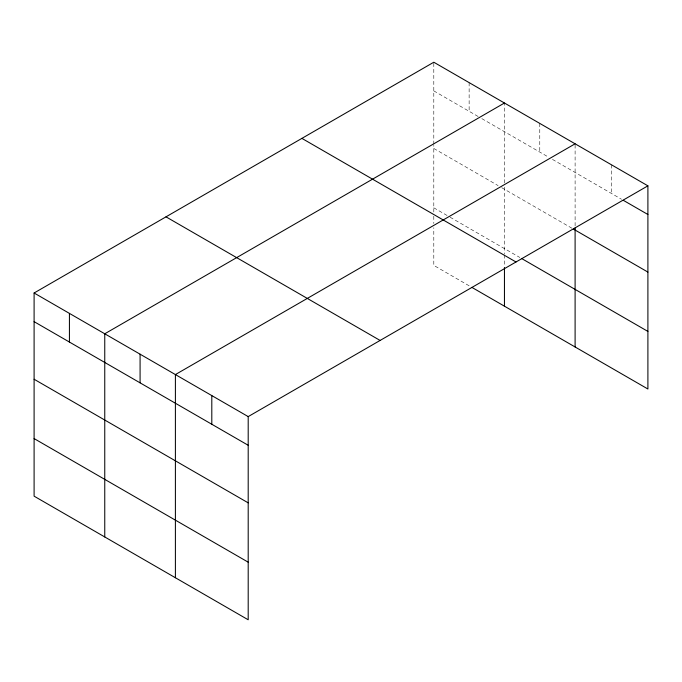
<?xml version="1.0" encoding="UTF-8"?>
<svg xmlns="http://www.w3.org/2000/svg" width="682" height="682" viewBox="0 0 682 682"><rect width="100%" height="100%" fill="white"/><g stroke="black" fill="none" stroke-linecap="round" stroke-linejoin="round"><path stroke-width="0.51" stroke-dasharray="3.41 2.56" d="M433.803 212L433.803 145.334M433.803 144.294L433.803 62.224M504.45 187.175L504.45 253.84M504.45 182.989L504.45 103.016M575.105 225.87L575.105 143.808M433.803 90.894L478.184 116.52M481.807 118.608L548.839 157.312M552.463 159.4L621.515 199.263M433.803 148.48L498.116 185.606M501.739 187.703L572.386 228.496M433.803 207.814L449.199 216.697M450.103 217.226L519.855 257.489M469.131 285.792L433.803 265.4L433.803 227.703M611.507 164.822L611.507 193.483M539.777 123.416L539.777 152.077M504.45 254.88L504.45 266.398M469.131 82.624L469.131 111.285M433.803 216.185L433.803 223.517"/><path stroke-width="1.02" d="M647.9 185.836L433.803 62.224L34.1 292.996L34.1 496.164L248.197 619.776L248.197 416.6L647.9 185.836L647.9 389.004L471.842 287.361M575.105 227.967L575.105 346.976M504.45 103.016L104.755 333.788L104.755 536.956M575.105 143.808L175.402 374.571L175.402 577.748M623.331 200.32L647.9 214.498M573.298 229.016L647.9 272.084M521.662 258.538L647.9 331.418M301.896 138.378L516.001 261.99M165.999 216.842L380.104 340.446M34.1 292.996L248.197 416.6M34.1 321.657L248.197 445.269M34.1 379.243L248.197 502.856M34.1 438.577L248.197 562.181M504.45 267.446L504.45 306.192M211.804 395.586L211.804 424.255M140.083 354.18L140.083 382.841M69.428 313.388L69.428 342.049"/></g></svg>
